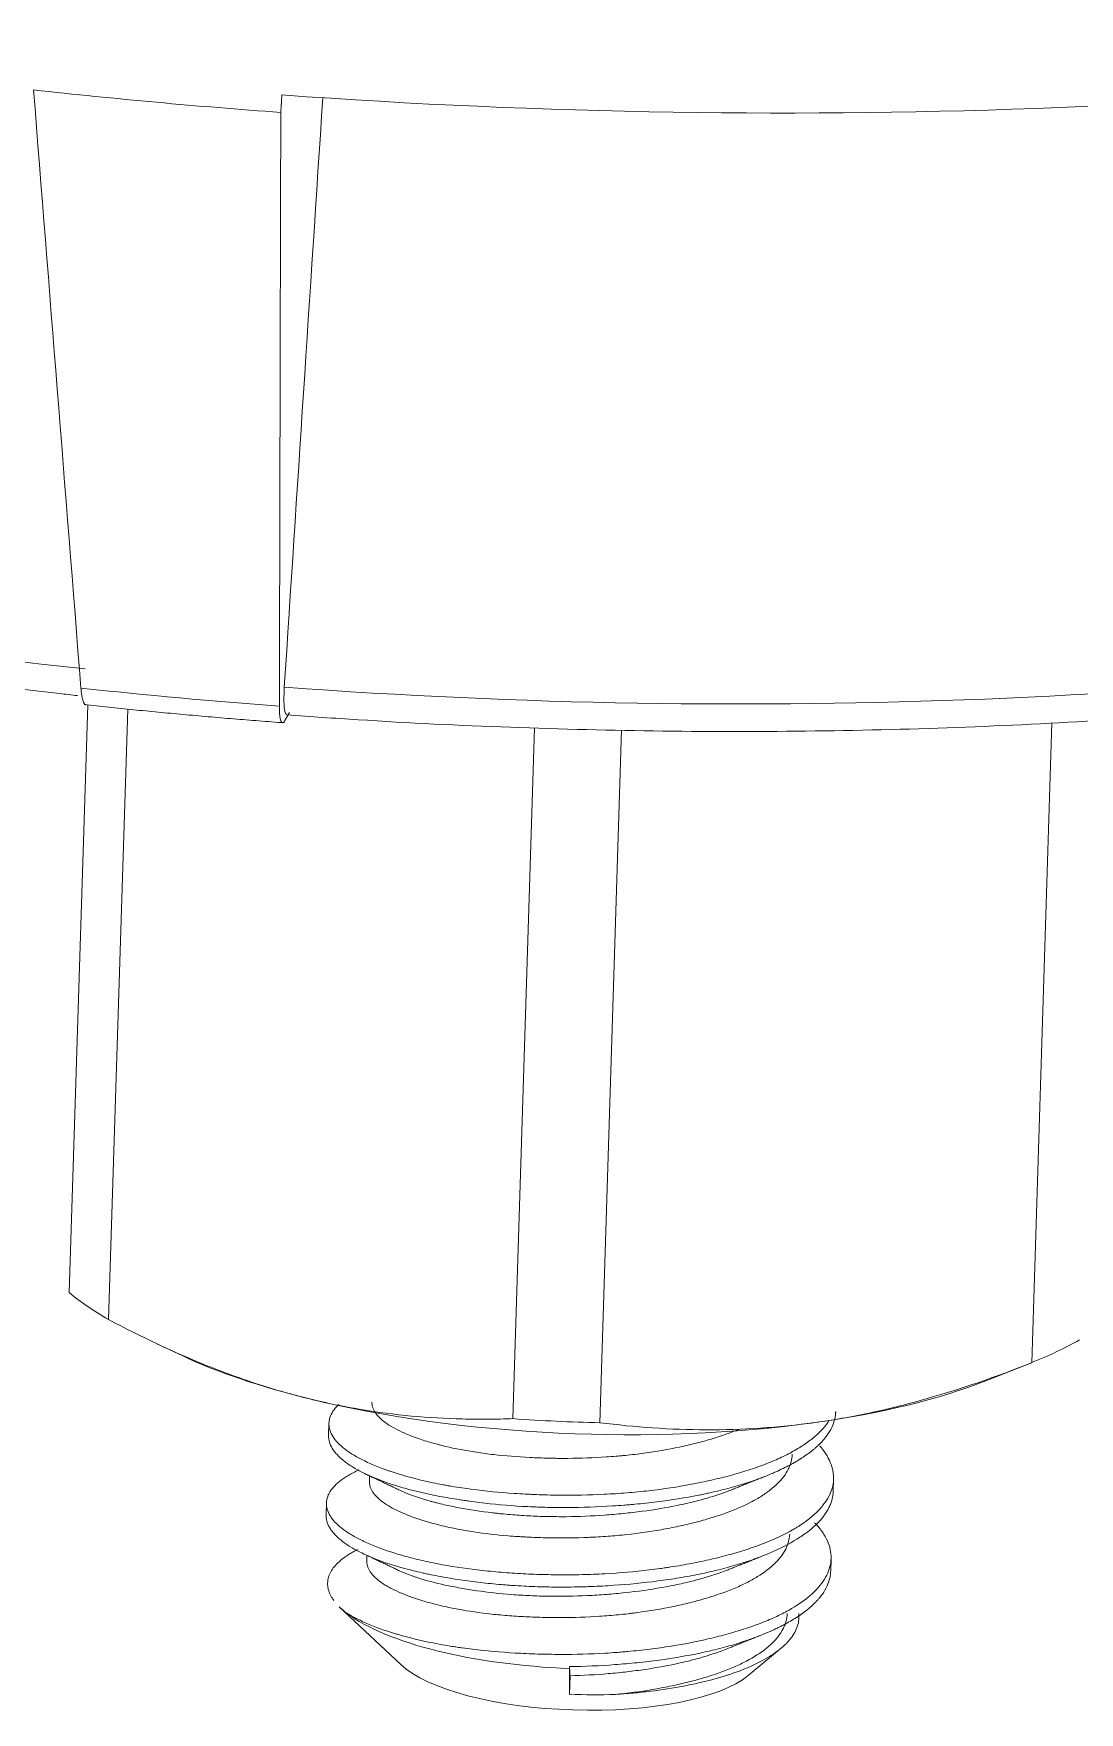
# Model space of a CAD drawing. Header units: millimetres. Extents: x 4812 to 5406, y -1197 to -777.
# Drawn here: x 5324.84 to 5337.24, y -1120.37 to -1100.48 of the extents above; entities that cross this region are included whole.
import ezdxf

# ---------------------------------------------------------------- set-up
doc = ezdxf.new("R2010")
doc.units = ezdxf.units.MM
doc.header["$LTSCALE"] = 0.1
doc.layers.get('0').update_dxf_attribs({"lineweight": 13})

msp = doc.modelspace()

# ---------------------------------------------------------------- linework, layer by layer
at = {"color": 7, "linetype": 'Continuous', "lineweight": 18}
for p, q in [((5325.265, -1115.399), (5325.483, -1108.436)), ((5325.73, -1115.717), (5325.957, -1108.484)), ((5327.822, -1108.62), (5327.876, -1108.527)), ((5330.524, -1116.892), (5330.781, -1108.707)), ((5331.555, -1116.94), (5331.813, -1108.733)), ((5336.674, -1116.229), (5336.912, -1108.646)), ((5326.302, -1116.004), (5326.602, -1116.145)), ((5336.129, -1116.445), (5336.671, -1116.23)), ((5328.343, -1116.947), (5328.339, -1117.092)), ((5328.824, -1117.57), (5328.822, -1117.633)), ((5334.321, -1117.752), (5334.326, -1117.607)), ((5328.314, -1117.89), (5328.309, -1118.036)), ((5328.794, -1118.513), (5328.792, -1118.577)), ((5334.291, -1118.695), (5334.296, -1118.55)), ((5328.466, -1119.122), (5329.194, -1119.807)), ((5333.312, -1119.936), (5333.685, -1119.627)), ((5331.195, -1119.83), (5331.194, -1119.852)), ((5331.194, -1119.852), (5331.194, -1120.159)), ((5331.201, -1119.938), (5331.194, -1120.159))]:
    msp.add_line(p, q, dxfattribs=at)
for centre, major_axis, ratio, start_param, end_param in [((5331.425, -1092.308), (27.417, -0.862), 0.330963, 4.589658, 5.265633), ((5331.418, -1092.517), (-27.413, 0.862), 0.330963, 1.338917, 1.447791), ((5359.125, -706.808), (58.016, 852.335), 0.00528, 2.052272, 2.061536), ((5331.414, -1114.735), (6.647, -0.209), 0.330963, 3.54127, 3.696819), ((5331.414, -1114.735), (6.647, -0.209), 0.330963, 5.635665, 5.791214), ((5331.403, -1115.089), (-5.997, 0.188), 0.330963, 0.652874, 1.001051), ((5331.403, -1115.089), (-5.997, 0.188), 0.330963, 2.048248, 2.488709), ((5331.403, -1115.089), (-5.997, 0.188), 0.330963, 1.001051, 2.048248), ((5331.414, -1114.735), (6.647, -0.209), 0.330963, 4.588467, 4.744017), ((5331.285, -1118.862), (-2.999, 0.094), 0.330963, 0.436959, 1.550932), ((5331.261, -1119.616), (2.199, -0.069), 0.330963, 3.499988, 5.924806), ((5331.27, -1119.333), (2.499, -0.079), 0.330963, 4.692524, 4.911627)]:
    msp.add_ellipse(centre, major_axis=major_axis, ratio=ratio, start_param=start_param, end_param=end_param, dxfattribs=at)
at = {"color": 1, "linetype": 'Continuous', "lineweight": 13}
for centre, major_axis, start_param, end_param in [((5331.173, -1100.333), (-24.339, 0.765), 0.990567, 1.343938), ((5331.173, -1100.333), (-24.339, 0.765), 1.44277, 2.129336), ((5331.168, -1100.474), (-24.603, 0.773), 1.344679, 1.442029)]:
    msp.add_ellipse(centre, major_axis=major_axis, ratio=0.330963, start_param=start_param, end_param=end_param, dxfattribs=at)
at = {"color": 7, "linetype": 'Continuous', "lineweight": 18}
for points, degree in [([(5325.403, -1108.236), (5325.216, -1105.874), (5325.028, -1103.511), (5324.841, -1101.148)], 3), ([(5327.755, -1108.446), (5327.761, -1106.103), (5327.766, -1103.759), (5327.772, -1101.415)], 3), ([(5325.44, -1108.432), (5326.616, -1108.559), (5327.814, -1108.648)], 2), ([(5327.755, -1108.446), (5327.755, -1108.447), (5327.755, -1108.449), (5327.755, -1108.45)], 3), ([(5328.766, -1117.543), (5328.966, -1117.637), (5329.171, -1117.735)], 2), ([(5333.111, -1117.737), (5333.31, -1117.657), (5333.513, -1117.576)], 2), ([(5328.795, -1118.513), (5328.985, -1118.603), (5329.182, -1118.697)], 2), ([(5333.052, -1118.692), (5333.254, -1118.611), (5333.462, -1118.528)], 2), ([(5328.473, -1119.129), (5328.497, -1119.151), (5328.525, -1119.174), (5328.555, -1119.196)], 3), ([(5333.041, -1119.628), (5333.24, -1119.548), (5333.443, -1119.466)], 2), ([(5331.195, -1119.83), (5331.201, -1119.938)], 1)]:
    msp.add_open_spline(points, degree=degree, dxfattribs=at)
msp.add_rational_spline([(5327.785, -1101.208), (5327.779, -1101.312), (5327.772, -1101.415)], [0.500001213832, 0.499998786168, 0.500001213832], degree=2, dxfattribs=at)
for points, knots in [([(5317.775, -1106.998), (5318.04, -1107.064), (5318.818, -1107.252), (5320.152, -1107.538), (5321.798, -1107.839), (5323.466, -1108.095), (5324.665, -1108.247), (5325.291, -1108.317), (5325.363, -1108.325)], [0, 0, 0, 0, 0.114426, 0.332243, 0.549936, 0.767491, 0.973468, 1, 1, 1, 1]), ([(5327.847, -1108.553), (5328.127, -1108.574), (5329.006, -1108.635), (5330.493, -1108.708), (5332.304, -1108.753), (5334.109, -1108.752), (5335.898, -1108.706), (5337.66, -1108.615), (5339.387, -1108.479), (5341.067, -1108.299), (5342.497, -1108.103), (5343.353, -1107.963), (5343.681, -1107.905)], [0, 0, 0, 0, 0.05141, 0.161191, 0.270985, 0.380781, 0.490588, 0.600414, 0.710271, 0.820171, 0.930128, 1, 1, 1, 1]), ([(5325.462, -1108.434), (5325.46, -1108.434), (5325.459, -1108.434), (5325.455, -1108.432), (5325.453, -1108.431), (5325.446, -1108.426), (5325.442, -1108.42), (5325.436, -1108.408), (5325.434, -1108.404), (5325.43, -1108.395), (5325.429, -1108.389), (5325.423, -1108.372), (5325.42, -1108.359), (5325.414, -1108.329), (5325.411, -1108.313), (5325.407, -1108.276), (5325.405, -1108.257), (5325.403, -1108.236)], [0, 0, 0, 0, 0.05015, 0.05015, 0.1365, 0.1365, 0.3092, 0.3092, 0.39555, 0.39555, 0.4819, 0.4819, 0.6546, 0.6546, 0.8273, 0.8273, 1, 1, 1, 1]), ([(5327.847, -1108.554), (5327.845, -1108.553), (5327.844, -1108.553), (5327.838, -1108.551), (5327.834, -1108.546), (5327.828, -1108.534), (5327.826, -1108.529), (5327.823, -1108.518), (5327.821, -1108.512), (5327.817, -1108.491), (5327.814, -1108.474), (5327.812, -1108.445), (5327.811, -1108.435), (5327.81, -1108.413), (5327.809, -1108.39), (5327.809, -1108.366), (5327.809, -1108.34), (5327.81, -1108.326), (5327.811, -1108.285), (5327.812, -1108.256), (5327.814, -1108.225)], [0, 0, 0, 0, 0.04241, 0.04241, 0.202009, 0.202009, 0.281808, 0.281808, 0.361607, 0.361607, 0.521205, 0.521205, 0.601004, 0.601004, 0.680803, 0.760603, 0.760603, 0.840402, 0.840402, 1, 1, 1, 1]), ([(5327.755, -1108.45), (5327.755, -1108.471), (5327.756, -1108.509), (5327.758, -1108.542), (5327.76, -1108.564), (5327.761, -1108.571), (5327.763, -1108.584), (5327.764, -1108.591), (5327.768, -1108.607), (5327.77, -1108.617), (5327.775, -1108.628), (5327.776, -1108.632), (5327.78, -1108.637), (5327.781, -1108.639), (5327.787, -1108.645), (5327.791, -1108.646), (5327.799, -1108.646), (5327.803, -1108.643), (5327.812, -1108.634), (5327.817, -1108.628), (5327.822, -1108.62)], [0, 0, 0, 0, 0.125, 0.25, 0.25, 0.3125, 0.3125, 0.375, 0.375, 0.5, 0.5, 0.5625, 0.5625, 0.625, 0.625, 0.75, 0.75, 0.875, 0.875, 1, 1, 1, 1]), ([(5328.116, -1116.659), (5327.915, -1116.609), (5327.713, -1116.552), (5327.411, -1116.454), (5327.311, -1116.42), (5327.16, -1116.365), (5327.109, -1116.346), (5327.009, -1116.308), (5326.557, -1116.132), (5326.116, -1115.922), (5325.73, -1115.717)], [0, 0, 0, 0, 0.25, 0.25, 0.375, 0.375, 0.4375, 0.4375, 0.5, 1, 1, 1, 1]), ([(5336.674, -1116.229), (5336.249, -1116.398), (5335.822, -1116.546), (5335.18, -1116.726), (5334.965, -1116.78), (5334.535, -1116.871), (5334.32, -1116.909), (5334.104, -1116.939)], [0, 0, 0, 0, 0.5, 0.5, 0.75, 0.75, 1, 1, 1, 1]), ([(5330.524, -1116.892), (5330.425, -1116.896), (5330.276, -1116.899), (5330.126, -1116.899), (5330.026, -1116.898), (5329.976, -1116.897), (5329.725, -1116.891), (5329.524, -1116.88), (5329.122, -1116.842), (5328.921, -1116.817), (5328.518, -1116.749), (5328.317, -1116.708), (5328.116, -1116.659)], [0, 0, 0, 0, 0.125, 0.1875, 0.1875, 0.25, 0.25, 0.5, 0.5, 0.75, 0.75, 1, 1, 1, 1]), ([(5328.461, -1116.724), (5328.445, -1116.739), (5328.43, -1116.754), (5328.398, -1116.793), (5328.382, -1116.817), (5328.358, -1116.867), (5328.35, -1116.892), (5328.344, -1116.93), (5328.343, -1116.942), (5328.343, -1116.961), (5328.344, -1116.968), (5328.345, -1116.981), (5328.345, -1116.987), (5328.355, -1117.045), (5328.379, -1117.095), (5328.438, -1117.17), (5328.462, -1117.194), (5328.497, -1117.225), (5328.504, -1117.231), (5328.519, -1117.243), (5328.527, -1117.249), (5328.55, -1117.267), (5328.567, -1117.279), (5328.655, -1117.338), (5328.74, -1117.383), (5328.887, -1117.448), (5328.94, -1117.469), (5329.01, -1117.495), (5329.024, -1117.5), (5329.053, -1117.51), (5329.097, -1117.525), (5329.143, -1117.54), (5329.297, -1117.587), (5329.431, -1117.621), (5329.612, -1117.659), (5329.668, -1117.67), (5329.724, -1117.681), (5329.763, -1117.687), (5329.782, -1117.691), (5329.879, -1117.707), (5329.958, -1117.719), (5330.199, -1117.751), (5330.366, -1117.767), (5330.582, -1117.781), (5330.626, -1117.784), (5330.692, -1117.787), (5330.714, -1117.788), (5330.758, -1117.79), (5330.869, -1117.795), (5330.98, -1117.798), (5331.247, -1117.801), (5331.426, -1117.797), (5331.65, -1117.786), (5331.695, -1117.784), (5331.785, -1117.778), (5331.829, -1117.775), (5331.962, -1117.764), (5332.049, -1117.756), (5332.308, -1117.726), (5332.476, -1117.701), (5332.679, -1117.662), (5332.72, -1117.655), (5332.8, -1117.638), (5332.839, -1117.629), (5332.955, -1117.603), (5333.03, -1117.585), (5333.175, -1117.545), (5333.245, -1117.525), (5333.38, -1117.481), (5333.446, -1117.458), (5333.572, -1117.41), (5333.691, -1117.36), (5333.85, -1117.28), (5333.943, -1117.223), (5334.007, -1117.179), (5334.028, -1117.164), (5334.068, -1117.134), (5334.087, -1117.119), (5334.177, -1117.041), (5334.233, -1116.977), (5334.275, -1116.912)], [0, 0, 0, 0, 0.018178, 0.018178, 0.04623, 0.04623, 0.074282, 0.074282, 0.088308, 0.088308, 0.095321, 0.095321, 0.102334, 0.102334, 0.158438, 0.158438, 0.18649, 0.18649, 0.193503, 0.193503, 0.200516, 0.200516, 0.214542, 0.214542, 0.270646, 0.270646, 0.298698, 0.298698, 0.305711, 0.305711, 0.312724, 0.326751, 0.326751, 0.382855, 0.382855, 0.396881, 0.403894, 0.403894, 0.410907, 0.410907, 0.438959, 0.438959, 0.495063, 0.495063, 0.509089, 0.509089, 0.516102, 0.516102, 0.523115, 0.551167, 0.551167, 0.607271, 0.607271, 0.621297, 0.621297, 0.635323, 0.635323, 0.663375, 0.663375, 0.719479, 0.719479, 0.733505, 0.733505, 0.747531, 0.747531, 0.775584, 0.775584, 0.803636, 0.803636, 0.831688, 0.831688, 0.85974, 0.887792, 0.915844, 0.915844, 0.92987, 0.92987, 0.943896, 0.943896, 1, 1, 1, 1]), ([(5328.852, -1116.695), (5328.851, -1116.705), (5328.852, -1116.715), (5328.855, -1116.735), (5328.858, -1116.746), (5328.864, -1116.767), (5328.869, -1116.777), (5328.884, -1116.808), (5328.897, -1116.829), (5328.948, -1116.89), (5328.994, -1116.929), (5329.085, -1116.987), (5329.119, -1117.006), (5329.191, -1117.043), (5329.23, -1117.061), (5329.314, -1117.096), (5329.359, -1117.113), (5329.43, -1117.137), (5329.455, -1117.146), (5329.506, -1117.161), (5329.532, -1117.169), (5329.665, -1117.208), (5329.78, -1117.235), (5329.965, -1117.27), (5330.029, -1117.281), (5330.128, -1117.296), (5330.161, -1117.301), (5330.229, -1117.31), (5330.263, -1117.314), (5330.436, -1117.334), (5330.578, -1117.345), (5330.799, -1117.356), (5330.873, -1117.359), (5330.968, -1117.361), (5330.987, -1117.361), (5331.024, -1117.362), (5331.081, -1117.363), (5331.138, -1117.363), (5331.328, -1117.362), (5331.479, -1117.356), (5331.668, -1117.344), (5331.725, -1117.339), (5331.781, -1117.334), (5331.819, -1117.331), (5331.838, -1117.329), (5331.932, -1117.32), (5332.005, -1117.311), (5332.223, -1117.281), (5332.364, -1117.257), (5332.533, -1117.221), (5332.567, -1117.214), (5332.634, -1117.198), (5332.666, -1117.19), (5332.763, -1117.166), (5332.825, -1117.149), (5332.999, -1117.097), (5333.104, -1117.059), (5333.202, -1117.019)], [0, 0, 0, 0, 0.018204, 0.018204, 0.037166, 0.037166, 0.056128, 0.056128, 0.094053, 0.094053, 0.169903, 0.169903, 0.207828, 0.207828, 0.245752, 0.245752, 0.283677, 0.283677, 0.302639, 0.302639, 0.321602, 0.321602, 0.397451, 0.397451, 0.435376, 0.435376, 0.454338, 0.454338, 0.473301, 0.473301, 0.54915, 0.54915, 0.587075, 0.587075, 0.596556, 0.596556, 0.606038, 0.625, 0.625, 0.700849, 0.700849, 0.719812, 0.729293, 0.729293, 0.738774, 0.738774, 0.776699, 0.776699, 0.852549, 0.852549, 0.871511, 0.871511, 0.890473, 0.890473, 0.928398, 0.928398, 1, 1, 1, 1]), ([(5334.351, -1116.809), (5334.351, -1116.812), (5334.35, -1116.815), (5334.349, -1116.834), (5334.348, -1116.852), (5334.342, -1116.886), (5334.338, -1116.903), (5334.323, -1116.954), (5334.31, -1116.987), (5334.257, -1117.086), (5334.206, -1117.15), (5334.131, -1117.22), (5334.123, -1117.228), (5334.105, -1117.243), (5334.078, -1117.266), (5334.049, -1117.289), (5333.989, -1117.333), (5333.901, -1117.391), (5333.801, -1117.446), (5333.72, -1117.486), (5333.678, -1117.506), (5333.634, -1117.526), (5333.605, -1117.538), (5333.59, -1117.545), (5333.454, -1117.602), (5333.322, -1117.647), (5333.11, -1117.71), (5333.037, -1117.729), (5332.923, -1117.756), (5332.885, -1117.765), (5332.826, -1117.778), (5332.807, -1117.782), (5332.767, -1117.791), (5332.747, -1117.795), (5332.567, -1117.83), (5332.402, -1117.856), (5332.146, -1117.888), (5332.059, -1117.898), (5331.949, -1117.908), (5331.927, -1117.91), (5331.882, -1117.914), (5331.86, -1117.915), (5331.793, -1117.921), (5331.749, -1117.924), (5331.526, -1117.938), (5331.347, -1117.944), (5331.08, -1117.945), (5330.99, -1117.944), (5330.879, -1117.942), (5330.856, -1117.941), (5330.812, -1117.939), (5330.745, -1117.937), (5330.679, -1117.934), (5330.462, -1117.921), (5330.293, -1117.906), (5330.088, -1117.881), (5330.027, -1117.873), (5329.967, -1117.864), (5329.927, -1117.858), (5329.907, -1117.855), (5329.808, -1117.84), (5329.732, -1117.827), (5329.51, -1117.784), (5329.371, -1117.752), (5329.211, -1117.708), (5329.18, -1117.698), (5329.118, -1117.68), (5329.088, -1117.67), (5329, -1117.641), (5328.945, -1117.62), (5328.79, -1117.557), (5328.7, -1117.512), (5328.604, -1117.453), (5328.586, -1117.441), (5328.551, -1117.416), (5328.535, -1117.404), (5328.489, -1117.367), (5328.462, -1117.343), (5328.393, -1117.268), (5328.363, -1117.218), (5328.345, -1117.155), (5328.342, -1117.142), (5328.339, -1117.119), (5328.339, -1117.108), (5328.339, -1117.097)], [0, 0, 0, 0, 0.002285, 0.002285, 0.016568, 0.016568, 0.03085, 0.03085, 0.059415, 0.059415, 0.116545, 0.116545, 0.123686, 0.123686, 0.130827, 0.14511, 0.14511, 0.173675, 0.20224, 0.20224, 0.216522, 0.223663, 0.223663, 0.230805, 0.230805, 0.287934, 0.287934, 0.316499, 0.316499, 0.330782, 0.330782, 0.337923, 0.337923, 0.345064, 0.345064, 0.402194, 0.402194, 0.430759, 0.430759, 0.4379, 0.4379, 0.445041, 0.445041, 0.459324, 0.459324, 0.516454, 0.516454, 0.545019, 0.545019, 0.55216, 0.55216, 0.559301, 0.573583, 0.573583, 0.630713, 0.630713, 0.644996, 0.652137, 0.652137, 0.659278, 0.659278, 0.687843, 0.687843, 0.744973, 0.744973, 0.759255, 0.759255, 0.773538, 0.773538, 0.802103, 0.802103, 0.859232, 0.859232, 0.873515, 0.873515, 0.887797, 0.887797, 0.916362, 0.916362, 0.973492, 0.973492, 0.987775, 0.987775, 1, 1, 1, 1]), ([(5334.104, -1116.939), (5333.889, -1116.968), (5333.674, -1116.99), (5333.243, -1117.019), (5333.029, -1117.025), (5332.392, -1117.023), (5331.972, -1116.993), (5331.555, -1116.94)], [0, 0, 0, 0, 0.25, 0.25, 0.5, 0.5, 1, 1, 1, 1]), ([(5328.697, -1117.5), (5328.682, -1117.507), (5328.667, -1117.514), (5328.642, -1117.527), (5328.632, -1117.532), (5328.612, -1117.542), (5328.583, -1117.558), (5328.556, -1117.575), (5328.505, -1117.607), (5328.444, -1117.652), (5328.399, -1117.698), (5328.371, -1117.734), (5328.363, -1117.746), (5328.348, -1117.771), (5328.341, -1117.783), (5328.314, -1117.846), (5328.308, -1117.896), (5328.324, -1117.972), (5328.333, -1117.998), (5328.352, -1118.036), (5328.36, -1118.048), (5328.377, -1118.073), (5328.387, -1118.086), (5328.44, -1118.149), (5328.497, -1118.197), (5328.605, -1118.267), (5328.645, -1118.29), (5328.71, -1118.324), (5328.733, -1118.335), (5328.78, -1118.357), (5328.805, -1118.368), (5328.931, -1118.422), (5329.044, -1118.463), (5329.231, -1118.519), (5329.296, -1118.536), (5329.399, -1118.562), (5329.434, -1118.57), (5329.505, -1118.586), (5329.542, -1118.594), (5329.724, -1118.631), (5329.879, -1118.656), (5330.122, -1118.687), (5330.205, -1118.696), (5330.332, -1118.708), (5330.375, -1118.712), (5330.461, -1118.718), (5330.504, -1118.721), (5330.634, -1118.729), (5330.721, -1118.734), (5330.897, -1118.74), (5330.985, -1118.742), (5331.119, -1118.742), (5331.164, -1118.742), (5331.254, -1118.742), (5331.3, -1118.741), (5331.435, -1118.738), (5331.525, -1118.735), (5331.792, -1118.72), (5331.967, -1118.705), (5332.184, -1118.68), (5332.227, -1118.674), (5332.291, -1118.665), (5332.312, -1118.662), (5332.355, -1118.656), (5332.46, -1118.64), (5332.645, -1118.608), (5332.802, -1118.575), (5332.955, -1118.539), (5333.029, -1118.52), (5333.12, -1118.495), (5333.138, -1118.49), (5333.174, -1118.48), (5333.191, -1118.474), (5333.244, -1118.458), (5333.279, -1118.448), (5333.379, -1118.415), (5333.444, -1118.391), (5333.628, -1118.319), (5333.738, -1118.268), (5333.85, -1118.204), (5333.862, -1118.197), (5333.886, -1118.183), (5333.921, -1118.161), (5333.954, -1118.139), (5334.017, -1118.095), (5334.093, -1118.034), (5334.155, -1117.971), (5334.196, -1117.923), (5334.215, -1117.899), (5334.232, -1117.874), (5334.243, -1117.857), (5334.248, -1117.849), (5334.293, -1117.774), (5334.316, -1117.708), (5334.327, -1117.607), (5334.327, -1117.573), (5334.32, -1117.522), (5334.317, -1117.505), (5334.311, -1117.479), (5334.308, -1117.47), (5334.303, -1117.453), (5334.3, -1117.444), (5334.272, -1117.367), (5334.232, -1117.3), (5334.171, -1117.226), (5334.166, -1117.22), (5334.16, -1117.213)], [0, 0, 0, 0, 0.007902, 0.007902, 0.013515, 0.013515, 0.019127, 0.030352, 0.030352, 0.052802, 0.075251, 0.075251, 0.086476, 0.086476, 0.097701, 0.097701, 0.142601, 0.142601, 0.16505, 0.16505, 0.176275, 0.176275, 0.1875, 0.1875, 0.232399, 0.232399, 0.254849, 0.254849, 0.266074, 0.266074, 0.277299, 0.277299, 0.322198, 0.322198, 0.344648, 0.344648, 0.355873, 0.355873, 0.367098, 0.367098, 0.411997, 0.411997, 0.434447, 0.434447, 0.445672, 0.445672, 0.456897, 0.456897, 0.479346, 0.479346, 0.501796, 0.501796, 0.513021, 0.513021, 0.524246, 0.524246, 0.546695, 0.546695, 0.591595, 0.591595, 0.60282, 0.60282, 0.608432, 0.608432, 0.614045, 0.636494, 0.658944, 0.658944, 0.681394, 0.681394, 0.687006, 0.687006, 0.692619, 0.692619, 0.703843, 0.703843, 0.726293, 0.726293, 0.771193, 0.771193, 0.776805, 0.776805, 0.782417, 0.793642, 0.793642, 0.816092, 0.838542, 0.838542, 0.849767, 0.855379, 0.855379, 0.860991, 0.860991, 0.905891, 0.905891, 0.928341, 0.928341, 0.939565, 0.939565, 0.945178, 0.945178, 0.95079, 0.95079, 0.99569, 0.99569, 1, 1, 1, 1]), ([(5328.822, -1117.636), (5328.821, -1117.667), (5328.828, -1117.697), (5328.852, -1117.748), (5328.865, -1117.769), (5328.89, -1117.799), (5328.9, -1117.81), (5328.92, -1117.83), (5328.931, -1117.84), (5328.989, -1117.89), (5329.048, -1117.928), (5329.156, -1117.983), (5329.195, -1118.001), (5329.258, -1118.028), (5329.28, -1118.037), (5329.325, -1118.054), (5329.348, -1118.062), (5329.467, -1118.104), (5329.572, -1118.134), (5329.715, -1118.168), (5329.744, -1118.175), (5329.804, -1118.188), (5329.835, -1118.194), (5329.928, -1118.212), (5329.992, -1118.223), (5330.188, -1118.253), (5330.325, -1118.269), (5330.504, -1118.284), (5330.54, -1118.286), (5330.595, -1118.29), (5330.613, -1118.291), (5330.65, -1118.293), (5330.669, -1118.294), (5330.761, -1118.299), (5330.835, -1118.302), (5331.059, -1118.307), (5331.21, -1118.307), (5331.382, -1118.301), (5331.401, -1118.3), (5331.44, -1118.298), (5331.459, -1118.297), (5331.516, -1118.295), (5331.554, -1118.292), (5331.668, -1118.285), (5331.743, -1118.279), (5331.966, -1118.257), (5332.111, -1118.237), (5332.289, -1118.207), (5332.325, -1118.2), (5332.394, -1118.187), (5332.428, -1118.18), (5332.53, -1118.159), (5332.596, -1118.144), (5332.724, -1118.112), (5332.787, -1118.094), (5332.877, -1118.067), (5332.907, -1118.058), (5332.966, -1118.039), (5332.995, -1118.029), (5333.136, -1117.979), (5333.237, -1117.937), (5333.374, -1117.867), (5333.417, -1117.843), (5333.478, -1117.806), (5333.497, -1117.793), (5333.534, -1117.767), (5333.552, -1117.754), (5333.638, -1117.689), (5333.693, -1117.634), (5333.756, -1117.549), (5333.774, -1117.521), (5333.796, -1117.477), (5333.802, -1117.463), (5333.814, -1117.433), (5333.818, -1117.419), (5333.83, -1117.374), (5333.834, -1117.344), (5333.835, -1117.314)], [0, 0, 0, 0, 0.042671, 0.042671, 0.07166, 0.07166, 0.086155, 0.086155, 0.100649, 0.100649, 0.158627, 0.158627, 0.187616, 0.187616, 0.20211, 0.20211, 0.216605, 0.216605, 0.274582, 0.274582, 0.289077, 0.289077, 0.303571, 0.303571, 0.33256, 0.33256, 0.390538, 0.390538, 0.405032, 0.405032, 0.41228, 0.41228, 0.419527, 0.419527, 0.448516, 0.448516, 0.506493, 0.506493, 0.513741, 0.513741, 0.520988, 0.520988, 0.535482, 0.535482, 0.564471, 0.564471, 0.622449, 0.622449, 0.636943, 0.636943, 0.651438, 0.651438, 0.680427, 0.680427, 0.709416, 0.709416, 0.72391, 0.72391, 0.738404, 0.738404, 0.796382, 0.796382, 0.825371, 0.825371, 0.839866, 0.839866, 0.85436, 0.85436, 0.912338, 0.912338, 0.941327, 0.941327, 0.955821, 0.955821, 0.970315, 0.970315, 1, 1, 1, 1]), ([(5334.321, -1117.75), (5334.32, -1117.782), (5334.316, -1117.814), (5334.304, -1117.863), (5334.299, -1117.88), (5334.286, -1117.913), (5334.279, -1117.93), (5334.238, -1118.014), (5334.189, -1118.078), (5334.094, -1118.171), (5334.059, -1118.202), (5334, -1118.247), (5333.98, -1118.261), (5333.937, -1118.291), (5333.914, -1118.305), (5333.798, -1118.377), (5333.693, -1118.431), (5333.516, -1118.507), (5333.454, -1118.531), (5333.357, -1118.566), (5333.323, -1118.578), (5333.255, -1118.6), (5333.22, -1118.611), (5333.115, -1118.643), (5333.042, -1118.663), (5332.893, -1118.7), (5332.74, -1118.735), (5332.578, -1118.765), (5332.454, -1118.785), (5332.412, -1118.792), (5332.327, -1118.804), (5332.285, -1118.81), (5332.071, -1118.838), (5331.897, -1118.855), (5331.632, -1118.873), (5331.542, -1118.878), (5331.429, -1118.882), (5331.407, -1118.883), (5331.361, -1118.884), (5331.294, -1118.886), (5331.227, -1118.887), (5331.092, -1118.889), (5331.003, -1118.888), (5330.827, -1118.884), (5330.739, -1118.881), (5330.608, -1118.874), (5330.542, -1118.87), (5330.477, -1118.866), (5330.434, -1118.862), (5330.412, -1118.861), (5330.305, -1118.852), (5330.221, -1118.843), (5329.974, -1118.814), (5329.816, -1118.791), (5329.629, -1118.756), (5329.592, -1118.749), (5329.537, -1118.737), (5329.518, -1118.734), (5329.482, -1118.726), (5329.393, -1118.706), (5329.309, -1118.686), (5329.115, -1118.633), (5328.997, -1118.595), (5328.877, -1118.548), (5328.864, -1118.543), (5328.838, -1118.532), (5328.825, -1118.526), (5328.788, -1118.51), (5328.764, -1118.499), (5328.694, -1118.465), (5328.651, -1118.443), (5328.534, -1118.372), (5328.47, -1118.324), (5328.415, -1118.267), (5328.409, -1118.261), (5328.398, -1118.248), (5328.382, -1118.23), (5328.368, -1118.211), (5328.344, -1118.173), (5328.319, -1118.123), (5328.31, -1118.073), (5328.309, -1118.045), (5328.309, -1118.041), (5328.309, -1118.038)], [0, 0, 0, 0, 0.026688, 0.026688, 0.040944, 0.040944, 0.055201, 0.055201, 0.112226, 0.112226, 0.140739, 0.140739, 0.154995, 0.154995, 0.169252, 0.169252, 0.226277, 0.226277, 0.25479, 0.25479, 0.269047, 0.269047, 0.283303, 0.283303, 0.311816, 0.311816, 0.340329, 0.368841, 0.368841, 0.383098, 0.383098, 0.397354, 0.397354, 0.45438, 0.45438, 0.482892, 0.482892, 0.490021, 0.490021, 0.497149, 0.511405, 0.511405, 0.539918, 0.539918, 0.568431, 0.568431, 0.582687, 0.589815, 0.589815, 0.596943, 0.596943, 0.625456, 0.625456, 0.682482, 0.682482, 0.696738, 0.696738, 0.703866, 0.703866, 0.710995, 0.739507, 0.739507, 0.796533, 0.796533, 0.803661, 0.803661, 0.810789, 0.810789, 0.825046, 0.825046, 0.853558, 0.853558, 0.910584, 0.910584, 0.917712, 0.917712, 0.92484, 0.939097, 0.939097, 0.96761, 0.996122, 0.996122, 1, 1, 1, 1]), ([(5333.128, -1117.73), (5333.045, -1117.763), (5332.956, -1117.795), (5332.83, -1117.833), (5332.799, -1117.842), (5332.737, -1117.859), (5332.705, -1117.867), (5332.608, -1117.891), (5332.542, -1117.906), (5332.341, -1117.948), (5332.201, -1117.971), (5332.019, -1117.995), (5331.982, -1118), (5331.908, -1118.008), (5331.871, -1118.012), (5331.759, -1118.023), (5331.684, -1118.03), (5331.459, -1118.045), (5331.308, -1118.052), (5331.118, -1118.054), (5331.08, -1118.054), (5331.005, -1118.053), (5330.967, -1118.053), (5330.855, -1118.051), (5330.781, -1118.048), (5330.635, -1118.04), (5330.563, -1118.035), (5330.456, -1118.026), (5330.403, -1118.021), (5330.35, -1118.016), (5330.316, -1118.012), (5330.298, -1118.01), (5330.142, -1117.991), (5330.012, -1117.971), (5329.827, -1117.937), (5329.767, -1117.924), (5329.681, -1117.905), (5329.652, -1117.898), (5329.611, -1117.887), (5329.597, -1117.884), (5329.57, -1117.877), (5329.556, -1117.873), (5329.436, -1117.84), (5329.341, -1117.808), (5329.227, -1117.761), (5329.199, -1117.748), (5329.172, -1117.735)], [0, 0, 0, 0, 0.078076, 0.078076, 0.102721, 0.102721, 0.127366, 0.127366, 0.176656, 0.176656, 0.275237, 0.275237, 0.299882, 0.299882, 0.324527, 0.324527, 0.373817, 0.373817, 0.472398, 0.472398, 0.497043, 0.497043, 0.521688, 0.521688, 0.570978, 0.570978, 0.620268, 0.620268, 0.644913, 0.657236, 0.657236, 0.669558, 0.669558, 0.768139, 0.768139, 0.817429, 0.817429, 0.842074, 0.842074, 0.854397, 0.854397, 0.866719, 0.866719, 0.9653, 0.9653, 1, 1, 1, 1]), ([(5328.555, -1119.196), (5328.63, -1119.243), (5328.719, -1119.288), (5328.871, -1119.352), (5328.926, -1119.373), (5329.012, -1119.403), (5329.042, -1119.413), (5329.087, -1119.427), (5329.103, -1119.432), (5329.134, -1119.442), (5329.15, -1119.446), (5329.293, -1119.488), (5329.431, -1119.521), (5329.651, -1119.565), (5329.727, -1119.578), (5329.825, -1119.594), (5329.844, -1119.597), (5329.884, -1119.603), (5329.904, -1119.606), (5329.965, -1119.614), (5330.005, -1119.619), (5330.21, -1119.644), (5330.378, -1119.659), (5330.638, -1119.674), (5330.726, -1119.678), (5330.838, -1119.682), (5330.86, -1119.682), (5330.905, -1119.683), (5330.972, -1119.685), (5331.039, -1119.685), (5331.263, -1119.686), (5331.441, -1119.681), (5331.664, -1119.669), (5331.731, -1119.664), (5331.797, -1119.659), (5331.842, -1119.655), (5331.864, -1119.653), (5331.975, -1119.643), (5332.062, -1119.634), (5332.319, -1119.602), (5332.485, -1119.575), (5332.686, -1119.536), (5332.725, -1119.528), (5332.804, -1119.51), (5332.843, -1119.501), (5332.958, -1119.474), (5333.032, -1119.455), (5333.245, -1119.394), (5333.378, -1119.35), (5333.53, -1119.289), (5333.56, -1119.276), (5333.619, -1119.251), (5333.647, -1119.238), (5333.729, -1119.198), (5333.78, -1119.171), (5333.924, -1119.086), (5334.006, -1119.027), (5334.091, -1118.948), (5334.107, -1118.933), (5334.137, -1118.901), (5334.151, -1118.884), (5334.191, -1118.836), (5334.213, -1118.803), (5334.268, -1118.705), (5334.29, -1118.638), (5334.297, -1118.535), (5334.296, -1118.501), (5334.285, -1118.433), (5334.266, -1118.365), (5334.232, -1118.297), (5334.2, -1118.246), (5334.188, -1118.229), (5334.163, -1118.195), (5334.149, -1118.178), (5334.124, -1118.149), (5334.113, -1118.137), (5334.101, -1118.125)], [0, 0, 0, 0, 0.058194, 0.058194, 0.087291, 0.087291, 0.101839, 0.101839, 0.109113, 0.109113, 0.116387, 0.116387, 0.174581, 0.174581, 0.203678, 0.203678, 0.210952, 0.210952, 0.218226, 0.218226, 0.232775, 0.232775, 0.290968, 0.290968, 0.320065, 0.320065, 0.327339, 0.327339, 0.334614, 0.349162, 0.349162, 0.407356, 0.407356, 0.421904, 0.429178, 0.429178, 0.436453, 0.436453, 0.465549, 0.465549, 0.523743, 0.523743, 0.538291, 0.538291, 0.55284, 0.55284, 0.581937, 0.581937, 0.64013, 0.64013, 0.654679, 0.654679, 0.669227, 0.669227, 0.698324, 0.698324, 0.756518, 0.756518, 0.771066, 0.771066, 0.785615, 0.785615, 0.814711, 0.814711, 0.872905, 0.872905, 0.902002, 0.902002, 0.931099, 0.960196, 0.960196, 0.974744, 0.974744, 0.989292, 0.989292, 1, 1, 1, 1]), ([(5328.792, -1118.581), (5328.792, -1118.589), (5328.793, -1118.597), (5328.796, -1118.626), (5328.802, -1118.647), (5328.817, -1118.679), (5328.822, -1118.689), (5328.835, -1118.71), (5328.842, -1118.72), (5328.883, -1118.771), (5328.929, -1118.811), (5329.002, -1118.859), (5329.018, -1118.868), (5329.051, -1118.887), (5329.068, -1118.897), (5329.122, -1118.925), (5329.161, -1118.943), (5329.285, -1118.995), (5329.379, -1119.028), (5329.511, -1119.067), (5329.538, -1119.074), (5329.594, -1119.089), (5329.622, -1119.096), (5329.708, -1119.117), (5329.767, -1119.13), (5329.951, -1119.166), (5330.082, -1119.186), (5330.254, -1119.206), (5330.289, -1119.21), (5330.36, -1119.217), (5330.395, -1119.22), (5330.502, -1119.229), (5330.574, -1119.234), (5330.721, -1119.242), (5330.794, -1119.245), (5330.907, -1119.247), (5330.963, -1119.249), (5331.02, -1119.249), (5331.058, -1119.249), (5331.077, -1119.249), (5331.249, -1119.248), (5331.401, -1119.244), (5331.627, -1119.229), (5331.702, -1119.223), (5331.814, -1119.212), (5331.852, -1119.208), (5331.907, -1119.202), (5331.926, -1119.199), (5331.963, -1119.195), (5331.981, -1119.192), (5332.146, -1119.171), (5332.287, -1119.147), (5332.49, -1119.104), (5332.557, -1119.089), (5332.654, -1119.065), (5332.686, -1119.057), (5332.749, -1119.039), (5332.78, -1119.031), (5332.932, -1118.986), (5333.044, -1118.946), (5333.198, -1118.882), (5333.247, -1118.86), (5333.34, -1118.813), (5333.383, -1118.789), (5333.504, -1118.715), (5333.572, -1118.663), (5333.642, -1118.594), (5333.656, -1118.58), (5333.68, -1118.552), (5333.692, -1118.538), (5333.725, -1118.496), (5333.743, -1118.467), (5333.787, -1118.381), (5333.803, -1118.323), (5333.805, -1118.263), (5333.805, -1118.262), (5333.805, -1118.261)], [0, 0, 0, 0, 0.011617, 0.011617, 0.04066, 0.04066, 0.055181, 0.055181, 0.069702, 0.069702, 0.127788, 0.127788, 0.142309, 0.142309, 0.156831, 0.156831, 0.185873, 0.185873, 0.243959, 0.243959, 0.25848, 0.25848, 0.273002, 0.273002, 0.302044, 0.302044, 0.36013, 0.36013, 0.374651, 0.374651, 0.389173, 0.389173, 0.418215, 0.418215, 0.447258, 0.447258, 0.46178, 0.46904, 0.46904, 0.476301, 0.476301, 0.534386, 0.534386, 0.563429, 0.563429, 0.577951, 0.577951, 0.585211, 0.585211, 0.592472, 0.592472, 0.650557, 0.650557, 0.6796, 0.6796, 0.694122, 0.694122, 0.708643, 0.708643, 0.766728, 0.766728, 0.795771, 0.795771, 0.824814, 0.824814, 0.882899, 0.882899, 0.897421, 0.897421, 0.911942, 0.911942, 0.940985, 0.940985, 0.99907, 0.99907, 1, 1, 1, 1]), ([(5328.682, -1118.443), (5328.67, -1118.449), (5328.657, -1118.456), (5328.629, -1118.471), (5328.613, -1118.48), (5328.583, -1118.498), (5328.54, -1118.526), (5328.502, -1118.554), (5328.434, -1118.611), (5328.399, -1118.651), (5328.361, -1118.712), (5328.351, -1118.733), (5328.336, -1118.775), (5328.331, -1118.796), (5328.323, -1118.86), (5328.329, -1118.903), (5328.351, -1118.966), (5328.362, -1118.988), (5328.381, -1119.019), (5328.388, -1119.03), (5328.397, -1119.043), (5328.399, -1119.045), (5328.4, -1119.048)], [0, 0, 0, 0, 0.037159, 0.037159, 0.087239, 0.087239, 0.137319, 0.23748, 0.23748, 0.4378, 0.4378, 0.53796, 0.53796, 0.638121, 0.638121, 0.838441, 0.838441, 0.938601, 0.938601, 0.988682, 0.988682, 1, 1, 1, 1]), ([(5333.065, -1118.686), (5333.057, -1118.689), (5333.05, -1118.692), (5332.932, -1118.737), (5332.814, -1118.774), (5332.625, -1118.824), (5332.56, -1118.839), (5332.46, -1118.861), (5332.426, -1118.868), (5332.357, -1118.881), (5332.322, -1118.887), (5332.147, -1118.918), (5332.004, -1118.938), (5331.783, -1118.962), (5331.708, -1118.969), (5331.595, -1118.977), (5331.557, -1118.98), (5331.481, -1118.985), (5331.443, -1118.987), (5331.254, -1118.996), (5331.103, -1118.998), (5330.916, -1118.996), (5330.878, -1118.995), (5330.804, -1118.993), (5330.766, -1118.991), (5330.655, -1118.986), (5330.582, -1118.982), (5330.367, -1118.965), (5330.229, -1118.95), (5330.063, -1118.926), (5330.03, -1118.921), (5329.965, -1118.91), (5329.933, -1118.905), (5329.838, -1118.888), (5329.777, -1118.876), (5329.602, -1118.838), (5329.495, -1118.809), (5329.384, -1118.774), (5329.372, -1118.77), (5329.348, -1118.761), (5329.336, -1118.757), (5329.301, -1118.745), (5329.278, -1118.736), (5329.232, -1118.718), (5329.208, -1118.708), (5329.185, -1118.698)], [0, 0, 0, 0, 0.007305, 0.007305, 0.108766, 0.108766, 0.159497, 0.159497, 0.184862, 0.184862, 0.210227, 0.210227, 0.311688, 0.311688, 0.362419, 0.362419, 0.387784, 0.387784, 0.413149, 0.413149, 0.51461, 0.51461, 0.539976, 0.539976, 0.565341, 0.565341, 0.616071, 0.616071, 0.717532, 0.717532, 0.742898, 0.742898, 0.768263, 0.768263, 0.818993, 0.818993, 0.920454, 0.920454, 0.933137, 0.933137, 0.94582, 0.94582, 0.971185, 0.971185, 1, 1, 1, 1]), ([(5334.291, -1118.692), (5334.29, -1118.753), (5334.276, -1118.814), (5334.234, -1118.907), (5334.215, -1118.94), (5334.181, -1118.988), (5334.168, -1119.004), (5334.148, -1119.029), (5334.141, -1119.037), (5334.127, -1119.052), (5334.119, -1119.06), (5334.05, -1119.131), (5333.974, -1119.191), (5333.84, -1119.277), (5333.791, -1119.305), (5333.726, -1119.34), (5333.713, -1119.346), (5333.686, -1119.36), (5333.673, -1119.367), (5333.631, -1119.387), (5333.603, -1119.4), (5333.457, -1119.464), (5333.329, -1119.511), (5333.122, -1119.576), (5333.05, -1119.596), (5332.938, -1119.625), (5332.9, -1119.634), (5332.824, -1119.652), (5332.785, -1119.661), (5332.589, -1119.702), (5332.426, -1119.73), (5332.214, -1119.759), (5332.171, -1119.764), (5332.085, -1119.774), (5332.041, -1119.779), (5331.909, -1119.793), (5331.821, -1119.8), (5331.555, -1119.82), (5331.376, -1119.828), (5331.195, -1119.83)], [0, 0, 0, 0, 0.10072, 0.10072, 0.156925, 0.156925, 0.185027, 0.185027, 0.199079, 0.199079, 0.21313, 0.21313, 0.32554, 0.32554, 0.381745, 0.381745, 0.395796, 0.395796, 0.409847, 0.409847, 0.43795, 0.43795, 0.55036, 0.55036, 0.606565, 0.606565, 0.634667, 0.634667, 0.66277, 0.66277, 0.77518, 0.77518, 0.803282, 0.803282, 0.831385, 0.831385, 0.88759, 0.88759, 1, 1, 1, 1]), ([(5331.739, -1120.16), (5331.809, -1120.155), (5331.879, -1120.15), (5331.983, -1120.141), (5332.017, -1120.137), (5332.086, -1120.13), (5332.12, -1120.126), (5332.29, -1120.106), (5332.42, -1120.085), (5332.607, -1120.05), (5332.669, -1120.037), (5332.759, -1120.016), (5332.789, -1120.009), (5332.847, -1119.994), (5332.876, -1119.987), (5333.017, -1119.949), (5333.121, -1119.915), (5333.266, -1119.86), (5333.312, -1119.841), (5333.378, -1119.811), (5333.4, -1119.801), (5333.442, -1119.78), (5333.462, -1119.77), (5333.56, -1119.717), (5333.628, -1119.672), (5333.715, -1119.603), (5333.742, -1119.579), (5333.778, -1119.542), (5333.789, -1119.53), (5333.81, -1119.505), (5333.82, -1119.493), (5333.865, -1119.431), (5333.89, -1119.38), (5333.91, -1119.304), (5333.913, -1119.278), (5333.915, -1119.239), (5333.915, -1119.226), (5333.913, -1119.208), (5333.913, -1119.204), (5333.912, -1119.2)], [0, 0, 0, 0, 0.056609, 0.056609, 0.084914, 0.084914, 0.113218, 0.113218, 0.226437, 0.226437, 0.283046, 0.283046, 0.31135, 0.31135, 0.339655, 0.339655, 0.452873, 0.452873, 0.509482, 0.509482, 0.537787, 0.537787, 0.566091, 0.566091, 0.67931, 0.67931, 0.735919, 0.735919, 0.764223, 0.764223, 0.792528, 0.792528, 0.905746, 0.905746, 0.962355, 0.962355, 0.99066, 0.99066, 1, 1, 1, 1]), ([(5331.739, -1120.16), (5331.888, -1120.145), (5332.034, -1120.126), (5332.211, -1120.097), (5332.246, -1120.09), (5332.316, -1120.077), (5332.351, -1120.07), (5332.454, -1120.049), (5332.52, -1120.034), (5332.649, -1120.002), (5332.712, -1119.985), (5332.833, -1119.95), (5332.891, -1119.931), (5332.976, -1119.901), (5333.004, -1119.891), (5333.059, -1119.87), (5333.085, -1119.86), (5333.163, -1119.828), (5333.212, -1119.805), (5333.35, -1119.736), (5333.431, -1119.687), (5333.518, -1119.622), (5333.535, -1119.608), (5333.566, -1119.581), (5333.581, -1119.568), (5333.624, -1119.527), (5333.674, -1119.471), (5333.71, -1119.415), (5333.733, -1119.371), (5333.74, -1119.357), (5333.751, -1119.328), (5333.756, -1119.313), (5333.77, -1119.266), (5333.775, -1119.233), (5333.775, -1119.201)], [0, 0, 0, 0, 0.132415, 0.132415, 0.165519, 0.165519, 0.198623, 0.198623, 0.26483, 0.26483, 0.331038, 0.331038, 0.397246, 0.397246, 0.430349, 0.430349, 0.463453, 0.463453, 0.529661, 0.529661, 0.662076, 0.662076, 0.69518, 0.69518, 0.728284, 0.728284, 0.794491, 0.860699, 0.860699, 0.893803, 0.893803, 0.926906, 0.926906, 1, 1, 1, 1]), ([(5333.054, -1119.623), (5332.999, -1119.644), (5332.942, -1119.664), (5332.853, -1119.694), (5332.824, -1119.703), (5332.763, -1119.721), (5332.732, -1119.73), (5332.638, -1119.756), (5332.574, -1119.772), (5332.377, -1119.816), (5332.239, -1119.842), (5332.059, -1119.868), (5332.023, -1119.873), (5331.95, -1119.883), (5331.913, -1119.887), (5331.803, -1119.9), (5331.729, -1119.907), (5331.505, -1119.926), (5331.354, -1119.934), (5331.201, -1119.938)], [0, 0, 0, 0, 0.113475, 0.113475, 0.168883, 0.168883, 0.224291, 0.224291, 0.335106, 0.335106, 0.556737, 0.556737, 0.612145, 0.612145, 0.667553, 0.667553, 0.778369, 0.778369, 1, 1, 1, 1])]:
    msp.add_open_spline(points, degree=3, knots=knots, dxfattribs=at)

doc.saveas('drawing.dxf')
